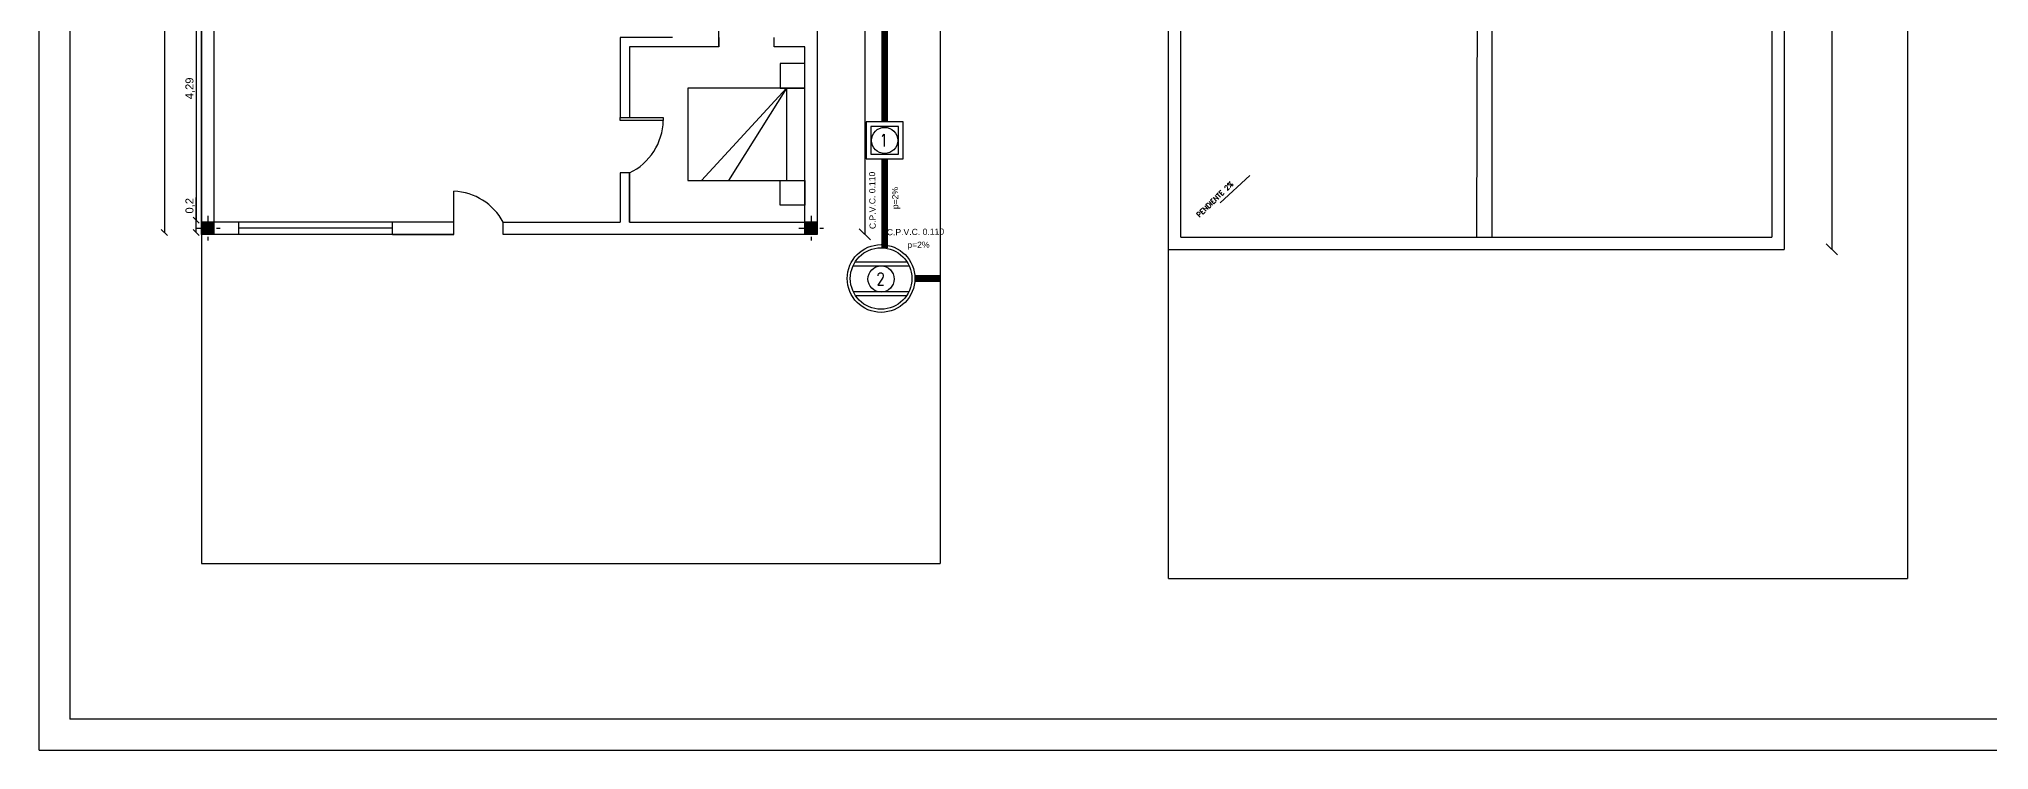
# Model space of a CAD drawing. Header units: millimetres. Extents: x 2439 to 2849, y 1282 to 1398.
# Drawn here: x 2698.82 to 2730.49, y 1326.29 to 1337.84 of the extents above; entities that cross this region are included whole.
import ezdxf

# ---------------------------------------------------------------- set-up
doc = ezdxf.new("R2010")
doc.units = ezdxf.units.MM
doc.linetypes.add('ACAD_ISO04W100', pattern=[30, 24, -3, 0, -3])
for name, color, linetype in [('01-02-Arquitectura-duplex-valle-cr$0$FINAS', 1, 'Continuous'), ('CLOACAS PRIMARIO', 5, 'Continuous'), ('Desagues primarios', 1, 'Continuous'), ('HA', 80, 'Continuous'), ('Muro', 3, 'Continuous'), ('Ventanas', 6, 'Continuous')]:
    doc.layers.add(name, color=color, linetype=linetype)
doc.styles.add('01-02-Arquitectura-duplex-valle-cr$0$ROMANS', font='romans.shx', dxfattribs={"width": 0.85})
doc.styles.get("Standard").update_dxf_attribs({"font": 'arial.ttf'})
doc.styles.add('STYLE15', font='romans.shx')
doc.dimstyles.new('Joel', dxfattribs={"dimtxt": 0.13, "dimasz": 0.1, "dimexe": 1.25, "dimexo": 0.625, "dimgap": 0.0176, "dimtad": 1, "dimtxsty": 'Standard', "dimblk": 'OBLIQUE', "dimcen": 2.5, "dimse1": 1, "dimse2": 1, "dimclre": 256, "dimadec": 0, "dimazin": 0, "dimtfac": 1, "dimtmove": 0, "dimatfit": 3, "dimldrblk": 'OBLIQUE', "dimfxl": 1, "dimarcsym": 0})
doc.dimstyles.get("Standard").update_dxf_attribs({"dimtxt": 0.13, "dimasz": 0.18, "dimexe": 0.18, "dimexo": 0.0625, "dimgap": 0.09, "dimtad": 2, "dimdec": 4, "dimzin": 0, "dimdsep": 46, "dimtxsty": 'Standard', "dimblk": 'OBLIQUE', "dimcen": 0.09, "dimse1": 1, "dimse2": 1, "dimadec": 0, "dimazin": 0, "dimtfac": 1, "dimtdec": 4, "dimtofl": 0, "dimtmove": 1, "dimatfit": 0, "dimldrblk": 'OBLIQUE', "dimfxl": 1, "dimtolj": 1, "dimtzin": 0, "dimarcsym": 0})

# ---------------------------------------------------------------- blocks, each defined once
blk = doc.blocks.new('MATRI-01')
for p, q in [((-0.736, 0.984), (-1.136, 0.984)), ((-1.136, 0.984), (-1.136, 0.584)), ((0.764, 0.984), (-0.736, 0.984)), ((-0.736, 0.984), (-0.736, -0.916)), ((-0.736, 0.584), (-0.736, 0.984)), ((0.764, -0.916), (0.764, 0.984)), ((0.764, 0.984), (1.164, 0.984)), ((0.764, 0.584), (0.764, 0.984)), ((1.164, 0.984), (1.164, 0.584)), ((-0.736, 0.684), (0.764, 0.684)), ((-0.736, 0.684), (0.764, -0.255)), ((-0.736, 0.684), (0.764, -0.695)), ((-1.136, 0.584), (-0.736, 0.584)), ((1.164, 0.584), (0.764, 0.584)), ((-0.736, -0.916), (0.764, -0.916))]:
    blk.add_line(p, q)
blk = doc.blocks.new('Col20x20')
at = {"layer": 'HA'}
h = blk.add_hatch(color=256, dxfattribs=at)
h.dxf.hatch_style = 1
h.paths.add_polyline_path([(-0.1, 0.1), (-0.1, -0.1), (0.1, -0.1), (0.1, 0.1)])
for p, q in [((-0.1, 0.1), (0.1, 0.1)), ((-0.1, -0.1), (-0.1, 0.1)), ((0.1, 0.1), (-0.1, 0.1)), ((0.1, 0.1), (0.1, -0.1)), ((0.1, -0.1), (-0.1, -0.1))]:
    blk.add_line(p, q)
at = {"linetype": 'ACAD_ISO04W100', "ltscale": 0.01}
for points in [[(-0.2, 0), (0.2, 0)], [(0, 0.2), (0, -0.2)]]:
    blk.add_lwpolyline(points, dxfattribs=at)
blk = doc.blocks.new('_Oblique')
at = {"color": 0, "linetype": 'ByBlock', "lineweight": -2}
blk.add_line((-0.5, -0.5), (0.5, 0.5), dxfattribs=at)
blk = doc.blocks.new('*D11')
at = {"color": 0, "lineweight": -2, "transparency": 16777216}
blk.add_line((2712.23, 1349.083), (2712.23, 1334.67), dxfattribs=at)
at = {"layer": 'Defpoints', "color": 0, "transparency": 16777216}
for p in [(2711.456, 1349.083), (2711.456, 1334.67), (2712.23, 1334.67)]:
    blk.add_point(p, dxfattribs=at)
at = {"color": 0, "lineweight": -2, "transparency": 16777216, "xscale": 0.18, "yscale": 0.18, "zscale": 0.18}
for p, rotation in [((2712.23, 1349.083), 90), ((2712.23, 1334.67), 270)]:
    blk.add_blockref('_Oblique', p, dxfattribs=dict(at, rotation=rotation))
at = {"color": 0, "transparency": 16777216, "insert": (2712.386, 1341.876), "char_height": 0.13, "attachment_point": 5, "rotation": 90}
blk.add_mtext('\\A1;14.4130', dxfattribs=at)
blk = doc.blocks.new('*D59')
at = {"color": 0, "lineweight": -2, "transparency": 16777216}
blk.add_line((2701.367, 1339.185), (2701.367, 1334.899), dxfattribs=at)
at = {"layer": 'Defpoints', "color": 0, "transparency": 16777216}
for p in [(2702.126, 1339.185), (2701.367, 1334.899), (2702.126, 1334.899)]:
    blk.add_point(p, dxfattribs=at)
at = {"color": 0, "lineweight": -2, "transparency": 16777216, "xscale": 0.1, "yscale": 0.1, "zscale": 0.1}
for p, rotation in [((2701.367, 1339.185), 90), ((2701.367, 1334.899), 270)]:
    blk.add_blockref('_Oblique', p, dxfattribs=dict(at, rotation=rotation))
at = {"color": 0, "transparency": 16777216, "insert": (2701.271, 1337.042), "char_height": 0.13, "attachment_point": 5, "rotation": 90}
blk.add_mtext('4,29', dxfattribs=at)
blk = doc.blocks.new('*D60')
at = {"color": 0, "lineweight": -2, "transparency": 16777216}
for p, q in [((2701.367, 1334.899), (2701.367, 1335.269)), ((2701.367, 1334.699), (2701.367, 1334.899))]:
    blk.add_line(p, q, dxfattribs=at)
at = {"layer": 'Defpoints', "color": 0, "transparency": 16777216}
for p in [(2701.367, 1334.899), (2706.185, 1334.899), (2706.226, 1334.699)]:
    blk.add_point(p, dxfattribs=at)
at = {"color": 0, "lineweight": -2, "transparency": 16777216, "xscale": 0.1, "yscale": 0.1, "zscale": 0.1}
for p, rotation in [((2701.367, 1334.899), 90), ((2701.367, 1334.699), 270)]:
    blk.add_blockref('_Oblique', p, dxfattribs=dict(at, rotation=rotation))
at = {"color": 0, "transparency": 16777216, "insert": (2701.271, 1335.134), "char_height": 0.13, "attachment_point": 5, "rotation": 90}
blk.add_mtext('0,2', dxfattribs=at)
blk = doc.blocks.new('*D61')
at = {"color": 0, "lineweight": -2, "transparency": 16777216}
blk.add_line((2700.852, 1352.612), (2700.852, 1334.699), dxfattribs=at)
at = {"layer": 'Defpoints', "color": 0, "transparency": 16777216}
for p in [(2705.926, 1352.612), (2700.852, 1334.699), (2705.926, 1334.699)]:
    blk.add_point(p, dxfattribs=at)
at = {"color": 0, "lineweight": -2, "transparency": 16777216, "xscale": 0.1, "yscale": 0.1, "zscale": 0.1}
for p, rotation in [((2700.852, 1352.612), 90), ((2700.852, 1334.699), 270)]:
    blk.add_blockref('_Oblique', p, dxfattribs=dict(at, rotation=rotation))
at = {"color": 0, "transparency": 16777216, "insert": (2700.756, 1343.655), "char_height": 0.13, "attachment_point": 5, "rotation": 90}
blk.add_mtext('17,91', dxfattribs=at)
blk = doc.blocks.new('*D73')
at = {"color": 0, "lineweight": -2, "transparency": 16777216}
blk.add_line((2727.937, 1348.838), (2727.937, 1334.425), dxfattribs=at)
at = {"layer": 'Defpoints', "color": 0, "transparency": 16777216}
for p in [(2727.164, 1348.838), (2727.164, 1334.425), (2727.937, 1334.425)]:
    blk.add_point(p, dxfattribs=at)
at = {"color": 0, "lineweight": -2, "transparency": 16777216, "xscale": 0.18, "yscale": 0.18, "zscale": 0.18}
for p, rotation in [((2727.937, 1348.838), 90), ((2727.937, 1334.425), 270)]:
    blk.add_blockref('_Oblique', p, dxfattribs=dict(at, rotation=rotation))
at = {"color": 0, "transparency": 16777216, "insert": (2728.094, 1341.632), "char_height": 0.13, "attachment_point": 5, "rotation": 90}
blk.add_mtext('\\A1;14.4130', dxfattribs=at)

msp = doc.modelspace()

# ---------------------------------------------------------------- linework, layer by layer
at = {"ltscale": 0.01}
for p, q in [((2698.81504, 1326.2896), (2698.81504, 1357.21825)), ((2699.31504, 1356.71825), (2699.31504, 1326.7896))]:
    msp.add_line(p, q, dxfattribs=at)
for p, q in [((2701.45606, 1354.32318), (2701.45606, 1329.32318)), ((2713.45606, 1354.32318), (2713.45606, 1329.32318)), ((2717.16381, 1329.07898), (2717.16381, 1354.07898)), ((2729.16381, 1354.07898), (2729.16381, 1329.07898)), ((2717.36381, 1334.62535), (2717.36381, 1348.83832)), ((2722.21381, 1348.63832), (2722.16381, 1334.62535)), ((2722.41381, 1348.63832), (2722.41381, 1334.62535)), ((2726.96381, 1343.32549), (2726.96381, 1334.62535)), ((2727.16381, 1343.32549), (2727.16381, 1334.42535)), ((2709.85606, 1337.71954), (2709.85606, 1338.41954)), ((2708.25606, 1336.56954), (2708.95606, 1336.56954)), ((2708.25606, 1336.51954), (2708.25606, 1336.56954)), ((2708.95606, 1336.51954), (2708.25606, 1336.51954)), ((2708.95606, 1336.56954), (2708.95606, 1336.51954)), ((2705.55606, 1334.66954), (2705.55606, 1335.36954)), ((2705.55606, 1334.66954), (2705.55606, 1334.86954)), ((2706.35606, 1334.66954), (2706.35606, 1334.86954)), ((2717.36381, 1334.62535), (2726.96381, 1334.62535)), ((2717.16381, 1334.42535), (2727.16381, 1334.42535)), ((2701.45606, 1329.32318), (2713.45606, 1329.32318)), ((2717.16381, 1329.07898), (2729.16381, 1329.07898)), ((2773.33514, 1326.7896), (2699.31504, 1326.7896)), ((2698.81504, 1326.2896), (2773.83514, 1326.2896))]:
    msp.add_line(p, q)
for centre, radius, start, end in [((2707.98885, 1336.54245), 0.96748, 295.545888, 358.643626), ((2705.51263, 1334.41005), 0.96047, 28.581013, 87.40822)]:
    msp.add_arc(centre, radius, start, end)
at = {"layer": '01-02-Arquitectura-duplex-valle-cr$0$FINAS'}
msp.add_line((2718.00362, 1335.18084), (2718.48278, 1335.62376), dxfattribs=at)
at = {"layer": 'CLOACAS PRIMARIO', "color": 10}
for p, q in [((2712.91674, 1334.21906), (2712.07062, 1334.21906)), ((2712.03889, 1334.16032), (2712.94847, 1334.16032)), ((2712.94313, 1333.73348), (2712.04423, 1333.73348)), ((2712.07797, 1333.67474), (2712.90939, 1333.67474))]:
    msp.add_line(p, q, dxfattribs=at)
for points in [[(2712.25027, 1335.89618), (2712.85027, 1335.89618), (2712.85027, 1336.49618), (2712.25027, 1336.49618)], [(2712.32527, 1335.97118), (2712.77527, 1335.97118), (2712.77527, 1336.42118), (2712.32527, 1336.42118)]]:
    msp.add_lwpolyline(points, close=True, dxfattribs=at)
for centre, radius in [((2712.55155, 1336.19588), 0.21263), ((2712.49368, 1333.95256), 0.55), ((2712.49368, 1333.95256), 0.5), ((2712.49368, 1333.94403), 0.21263)]:
    msp.add_circle(centre, radius, dxfattribs=at)
at = {"layer": 'Desagues primarios', "const_width": 0.11}
for points in [[(2712.55027, 1347.52794), (2712.55027, 1336.49618)], [(2712.55027, 1335.89618), (2712.55027, 1334.44577)], [(2713.04368, 1333.95256), (2713.45606, 1333.95256)]]:
    msp.add_lwpolyline(points, dxfattribs=at)
at = {"layer": 'Muro'}
for p, q in [((2701.45606, 1334.66954), (2701.45606, 1349.08252)), ((2717.16381, 1334.42535), (2717.16381, 1348.83832)), ((2711.45606, 1347.08252), (2711.45606, 1334.66954)), ((2708.25606, 1337.86954), (2708.25606, 1336.56954)), ((2709.85606, 1337.86954), (2709.85606, 1337.71954)), ((2710.75606, 1337.71954), (2710.75606, 1337.86954)), ((2708.25606, 1336.56954), (2708.40606, 1336.56954)), ((2708.25606, 1335.66954), (2708.25606, 1334.86954)), ((2708.40606, 1335.66954), (2708.25606, 1335.66954)), ((2708.40606, 1334.86954), (2708.40606, 1335.66954)), ((2705.55606, 1334.86954), (2701.65606, 1334.86954)), ((2705.55606, 1334.66954), (2701.65606, 1334.66954)), ((2705.55606, 1334.66954), (2704.55606, 1334.66954)), ((2707.75606, 1334.66954), (2706.35606, 1334.66954)), ((2711.45606, 1334.66954), (2707.75606, 1334.66954))]:
    msp.add_line(p, q, dxfattribs=at)
for points in [[(2701.65606, 1339.16954), (2701.65606, 1334.86954)], [(2709.10606, 1337.86954), (2708.25606, 1337.86954), (2708.25606, 1336.56954)], [(2708.40606, 1334.86954), (2711.25606, 1334.86954), (2711.25606, 1337.71954)], [(2709.85606, 1337.71954), (2708.40606, 1337.71954), (2708.40606, 1336.56954)], [(2711.25606, 1337.71954), (2710.75606, 1337.71954)], [(2708.40606, 1335.66954), (2708.40606, 1334.86954)], [(2706.35606, 1334.86954), (2708.25606, 1334.86954)], [(2704.55606, 1334.66954), (2705.55606, 1334.66954)]]:
    msp.add_lwpolyline(points, dxfattribs=at)
at = {"layer": 'Ventanas'}
for p, q in [((2704.55606, 1334.86954), (2702.05606, 1334.86954)), ((2704.55606, 1334.66954), (2704.55606, 1334.86954)), ((2704.55606, 1334.76954), (2702.05606, 1334.76954)), ((2704.55606, 1334.66954), (2702.05606, 1334.66954))]:
    msp.add_line(p, q, dxfattribs=at)
msp.add_lwpolyline([(2702.05606, 1334.86954), (2702.05606, 1334.66954)], dxfattribs=at)

# ---------------------------------------------------------------- block references
at = {"rotation": 270}
msp.add_blockref('MATRI-01', (2710.27218, 1336.30822), dxfattribs=at)
at = {"layer": 'HA'}
for p in [(2701.55606, 1334.76954), (2711.35606, 1334.76954)]:
    msp.add_blockref('Col20x20', p, dxfattribs=at)

# ---------------------------------------------------------------- texts
at = {"style": 'STYLE15', "width": 0.8}
for s, p in [('1', (2712.46911, 1336.09962, 0.16089)), ('2', (2712.41799, 1333.84492))]:
    msp.add_text(s, height=0.2, dxfattribs=at).set_placement(p)
at = {"style": '01-02-Arquitectura-duplex-valle-cr$0$ROMANS'}
msp.add_text('PENDIENTE 2%', height=0.0795743, rotation=44.060297, dxfattribs=at).set_placement((2717.66447, 1334.94054))
at = {"char_height": 0.1, "attachment_point": 1}
for s, width, insert, rotation in [('\\A1;C.P.V.C. 0.110', 1.2153014, (2712.30676, 1334.75546), 90.612293), ('\\A1;p=2%', 0.5040746, (2712.67393, 1335.07839), 90.612293), ('\\A1;C.P.V.C. 0.110', 1.2153014, (2712.58586, 1334.75456), 0.612293), ('\\A1;p=2%', 0.5040746, (2712.91928, 1334.54842), 0.612293)]:
    msp.add_mtext_dynamic_manual_height_columns(s, width=width, gutter_width=17.931, heights=[0], dxfattribs=dict(at, insert=insert, rotation=rotation))

# ---------------------------------------------------------------- dimensions: what is measured, and where the dimension line sits
for base, p1, p2, dimstyle, picture, middle in [((2700.85206, 1334.69865), (2705.92594, 1352.61162), (2705.92594, 1334.69865), 'Joel', '*D61', (2700.75633, 1343.65514)), ((2712.22974, 1334.66954), (2711.45606, 1349.08252), (2711.45606, 1334.66954), 'Standard', '*D11', (2712.38616, 1341.87603)), ((2727.93749, 1334.42535), (2727.16381, 1348.83832), (2727.16381, 1334.42535), 'Standard', '*D73', (2728.09391, 1341.63184)), ((2701.36699, 1334.89865), (2702.12594, 1339.18511), (2702.12594, 1334.89865), 'Joel', '*D59', (2701.27126, 1337.04188)), ((2701.36699, 1334.89865), (2706.22594, 1334.69865), (2706.18478, 1334.89865), 'Joel', '*D60', (2701.27126, 1335.13392))]:
    dim = msp.add_linear_dim(base=base, p1=p1, p2=p2, angle=90, dimstyle=dimstyle)
    dim.commit()
    dim.dimension.update_dxf_attribs({"geometry": picture, "text_midpoint": middle})

doc.saveas('drawing.dxf')
